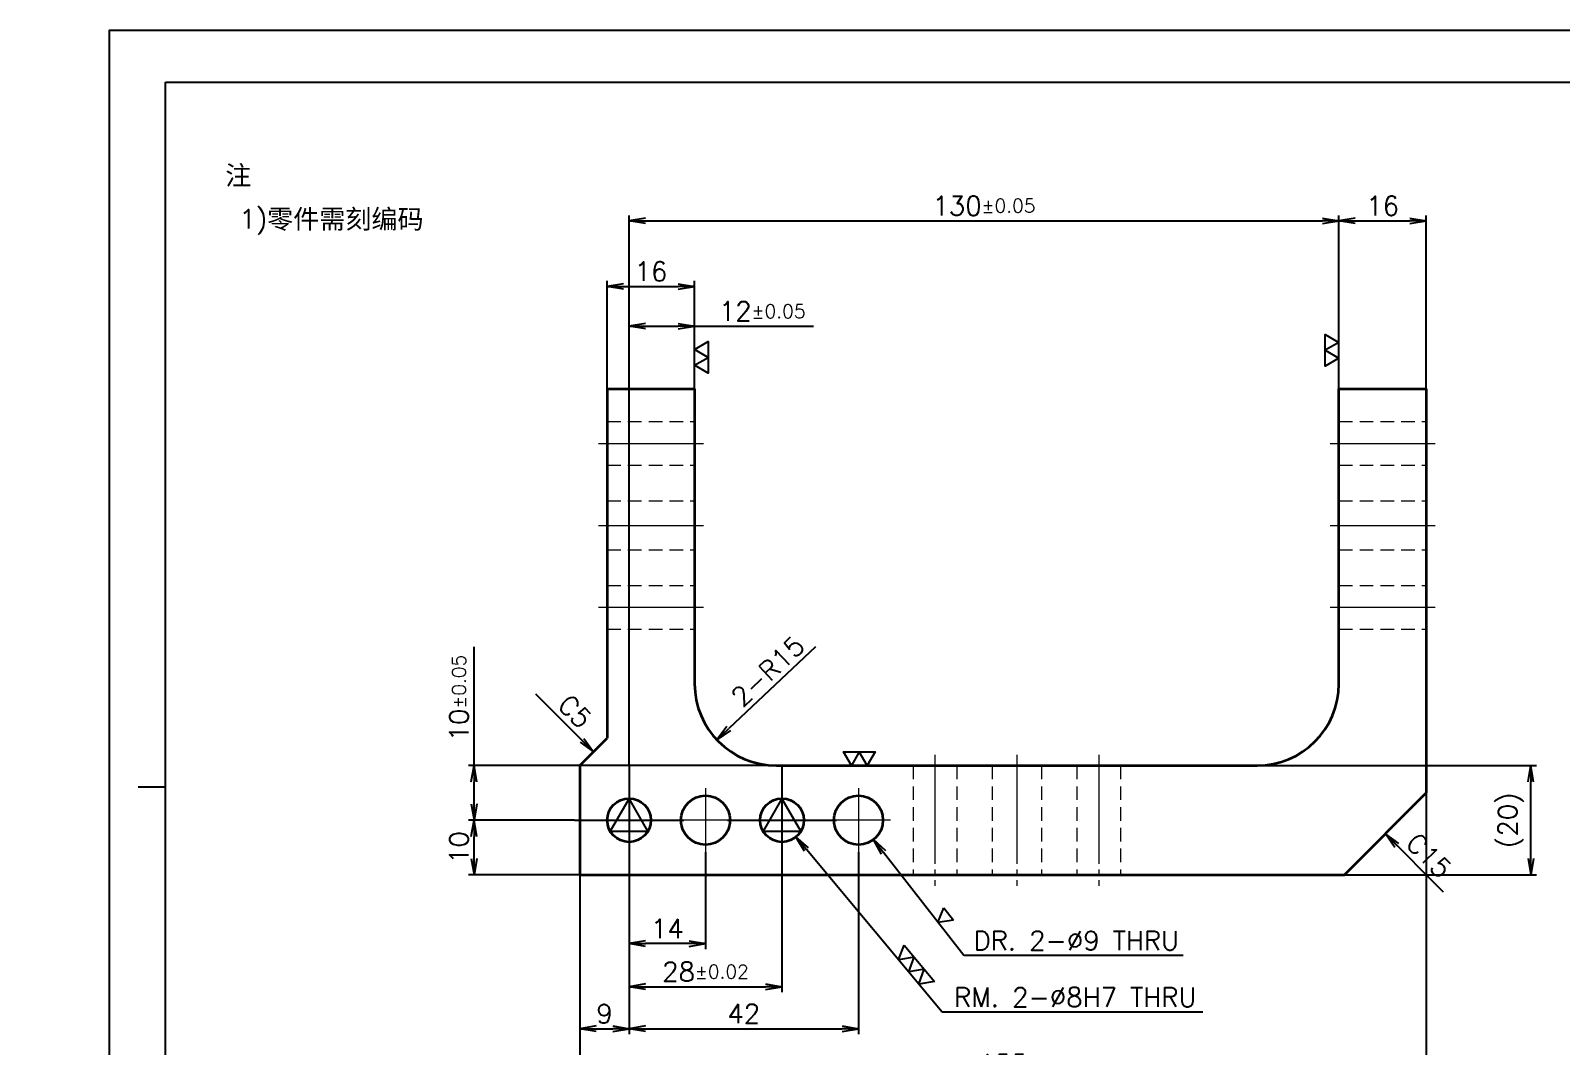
# Model space of a CAD drawing. Header units: millimetres. Extents: x 11035 to 42401, y -8968 to 2503.
# Drawn here: x 13298.6 to 13579, y 1426 to 1612.1 of the extents above; entities that cross this region are included whole.
import ezdxf

# ---------------------------------------------------------------- set-up
doc = ezdxf.new("R2010")
doc.units = ezdxf.units.MM
doc.linetypes.add('CENTER-HOKUTO', pattern=[23, 20, -1, 1, -1])
doc.linetypes.add('HIDDEN-HOKUTO', pattern=[3.8, 2.5, -1.3])
doc.layers.add('AM_7', color=2, linetype='CENTER-HOKUTO', lineweight=30)
doc.layers.add('AM_HID', color=1, linetype='HIDDEN-HOKUTO', lineweight=25)
doc.layers.add('title_frame', color=7, linetype='Continuous')
doc.layers.add('word_dim', color=253, linetype='Continuous')
doc.styles.get("Standard").update_dxf_attribs({"font": 'romans.shx', "bigfont": 'bigfont.shx'})
doc.dimstyles.new('RS1-1', dxfattribs={"dimtxt": 3.5, "dimasz": 3, "dimexe": 1, "dimexo": 0, "dimgap": 1, "dimtad": 3, "dimdsep": 46, "dimtxsty": 'Standard', "dimblk1": 'OPEN', "dimblk2": 'OPEN', "dimsah": 1, "dimcen": 0, "dimclrd": 256, "dimclre": 256, "dimclrt": 3, "dimazin": 2, "dimtfac": 1, "dimtmove": 0, "dimatfit": 3, "dimldrblk": 'OPEN', "dimfxl": 0, "dimtolj": 1, "dimtzin": 0, "dimarcsym": 0})

# ---------------------------------------------------------------- blocks, each defined once
blk = doc.blocks.new('_Open')
at = {"color": 0, "lineweight": -2}
for p, q in [((-1, 0.167), (0, 0)), ((-1, -0.167), (0, 0)), ((0, 0), (-1, 0))]:
    blk.add_line(p, q, dxfattribs=at)
blk = doc.blocks.new('*D34')
at = {"layer": 'DEFPOINTS', "color": 0, "linetype": 'Continuous', "ltscale": 2}
for p in [(13554.22, 1472.46), (13399.22, 1457.46), (13554.22, 1420.02)]:
    blk.add_point(p, dxfattribs=at)
at = {"layer": 'word_dim', "linetype": 'Continuous', "lineweight": -2, "ltscale": 2}
for p, q in [((13554.22, 1472.46), (13554.22, 1419.02)), ((13399.22, 1457.46), (13399.22, 1419.02)), ((13402.22, 1420.02), (13551.22, 1420.02))]:
    blk.add_line(p, q, dxfattribs=at)
at = {"layer": 'word_dim', "linetype": 'Continuous', "lineweight": -2, "ltscale": 2, "xscale": 3, "yscale": 3, "zscale": 3, "rotation": 180}
blk.add_blockref('_Open', (13399.22, 1420.02), dxfattribs=at)
at = {"layer": 'word_dim', "linetype": 'Continuous', "lineweight": -2, "ltscale": 2, "xscale": 3, "yscale": 3, "zscale": 3}
blk.add_blockref('_Open', (13554.22, 1420.02), dxfattribs=at)
at = {"layer": 'word_dim', "color": 3, "linetype": 'Continuous', "ltscale": 2, "insert": (13476.72, 1422.77), "char_height": 3.5, "attachment_point": 5}
blk.add_mtext('\\A1;155', dxfattribs=at)
blk = doc.blocks.new('*D35')
at = {"layer": 'DEFPOINTS', "color": 0, "linetype": 'Continuous', "ltscale": 2}
for p in [(13420.22, 1565.22), (13404.22, 1546.46), (13420.22, 1546.46)]:
    blk.add_point(p, dxfattribs=at)
at = {"layer": 'word_dim', "linetype": 'Continuous', "lineweight": -2, "ltscale": 2}
for p, q in [((13404.22, 1546.46), (13404.22, 1566.22)), ((13407.22, 1565.22), (13417.22, 1565.22)), ((13420.22, 1546.46), (13420.22, 1566.22))]:
    blk.add_line(p, q, dxfattribs=at)
at = {"layer": 'word_dim', "linetype": 'Continuous', "lineweight": -2, "ltscale": 2, "xscale": 3, "yscale": 3, "zscale": 3, "rotation": 180}
blk.add_blockref('_Open', (13404.22, 1565.22), dxfattribs=at)
at = {"layer": 'word_dim', "linetype": 'Continuous', "lineweight": -2, "ltscale": 2, "xscale": 3, "yscale": 3, "zscale": 3}
blk.add_blockref('_Open', (13420.22, 1565.22), dxfattribs=at)
at = {"layer": 'word_dim', "color": 3, "linetype": 'Continuous', "ltscale": 2, "insert": (13412.22, 1567.97), "char_height": 3.5, "attachment_point": 5}
blk.add_mtext('\\A1;16', dxfattribs=at)
blk = doc.blocks.new('*D36')
at = {"layer": 'DEFPOINTS', "color": 0, "linetype": 'Continuous', "ltscale": 2}
for p in [(13554.22, 1577.24), (13538.22, 1546.46), (13554.22, 1546.46)]:
    blk.add_point(p, dxfattribs=at)
at = {"layer": 'word_dim', "linetype": 'Continuous', "lineweight": -2, "ltscale": 2}
for p, q in [((13538.22, 1546.46), (13538.22, 1578.24)), ((13541.22, 1577.24), (13551.22, 1577.24)), ((13554.22, 1546.46), (13554.22, 1578.24))]:
    blk.add_line(p, q, dxfattribs=at)
at = {"layer": 'word_dim', "linetype": 'Continuous', "lineweight": -2, "ltscale": 2, "xscale": 3, "yscale": 3, "zscale": 3, "rotation": 180}
blk.add_blockref('_Open', (13538.22, 1577.24), dxfattribs=at)
at = {"layer": 'word_dim', "linetype": 'Continuous', "lineweight": -2, "ltscale": 2, "xscale": 3, "yscale": 3, "zscale": 3}
blk.add_blockref('_Open', (13554.22, 1577.24), dxfattribs=at)
at = {"layer": 'word_dim', "color": 3, "linetype": 'Continuous', "ltscale": 2, "insert": (13546.22, 1579.99), "char_height": 3.5, "attachment_point": 5}
blk.add_mtext('\\A1;16', dxfattribs=at)
blk = doc.blocks.new('*D37')
at = {"layer": 'DEFPOINTS', "color": 0, "linetype": 'Continuous', "ltscale": 2}
for p in [(13518.7, 1477.46), (13573.38, 1477.46), (13534.25, 1457.46)]:
    blk.add_point(p, dxfattribs=at)
at = {"layer": 'word_dim', "linetype": 'Continuous', "lineweight": -2, "ltscale": 2}
for p, q in [((13518.7, 1477.46), (13574.38, 1477.46)), ((13573.38, 1460.46), (13573.38, 1474.46)), ((13534.25, 1457.46), (13574.38, 1457.46))]:
    blk.add_line(p, q, dxfattribs=at)
at = {"layer": 'word_dim', "linetype": 'Continuous', "lineweight": -2, "ltscale": 2, "xscale": 3, "yscale": 3, "zscale": 3}
for p, rotation in [((13573.38, 1477.46), 90), ((13573.38, 1457.46), 270)]:
    blk.add_blockref('_Open', p, dxfattribs=dict(at, rotation=rotation))
at = {"layer": 'word_dim', "color": 3, "linetype": 'Continuous', "ltscale": 2, "insert": (13569.71, 1467.46), "char_height": 3.5, "attachment_point": 5, "rotation": 90}
blk.add_mtext('\\A1;(20)', dxfattribs=at)
blk = doc.blocks.new('*D38')
at = {"layer": 'DEFPOINTS', "color": 0, "linetype": 'Continuous', "ltscale": 2}
for p in [(13435.22, 1492.46), (13424.28, 1482.2)]:
    blk.add_point(p, dxfattribs=at)
at = {"layer": 'word_dim', "linetype": 'Continuous', "lineweight": -2, "ltscale": 2}
blk.add_line((13442.39, 1499.19), (13426.47, 1484.25), dxfattribs=at)
at = {"layer": 'word_dim', "linetype": 'Continuous', "lineweight": -2, "ltscale": 2, "xscale": 3, "yscale": 3, "zscale": 3, "rotation": 223.1726889284426}
blk.add_blockref('_Open', (13424.28, 1482.2), dxfattribs=at)
at = {"layer": 'word_dim', "color": 3, "linetype": 'Continuous', "ltscale": 2, "insert": (13433.64, 1494.75), "char_height": 3.5, "attachment_point": 5, "rotation": 43.1727}
blk.add_mtext('\\A1;2-R15', dxfattribs=at)
blk = doc.blocks.new('MARK_8PIN')
at = {"color": 3, "linetype": 'Continuous'}
blk.add_lwpolyline([(0, 4), (-3.46, -2), (3.46, -2)], close=True, dxfattribs=at)
blk.add_circle((0, 0), 4, dxfattribs=at)
blk = doc.blocks.new('MARK_CENTER')
at = {"color": 2, "linetype": 'CENTER-HOKUTO'}
for p, q in [((0, 10), (0, -10)), ((-10, 0), (10, 0))]:
    blk.add_line(p, q, dxfattribs=at)
blk = doc.blocks.new('*D41')
at = {"layer": 'DEFPOINTS', "color": 0, "linetype": 'Continuous', "ltscale": 2}
for p in [(13379.82, 1467.46), (13398.22, 1467.46), (13399.22, 1457.46)]:
    blk.add_point(p, dxfattribs=at)
at = {"layer": 'word_dim', "linetype": 'Continuous', "lineweight": -2, "ltscale": 2}
for p, q in [((13398.22, 1467.46), (13378.82, 1467.46)), ((13379.82, 1460.46), (13379.82, 1464.46)), ((13399.22, 1457.46), (13378.82, 1457.46))]:
    blk.add_line(p, q, dxfattribs=at)
at = {"layer": 'word_dim', "linetype": 'Continuous', "lineweight": -2, "ltscale": 2, "xscale": 3, "yscale": 3, "zscale": 3}
for p, rotation in [((13379.82, 1467.46), 90), ((13379.82, 1457.46), 270)]:
    blk.add_blockref('_Open', p, dxfattribs=dict(at, rotation=rotation))
at = {"layer": 'word_dim', "color": 3, "linetype": 'Continuous', "ltscale": 2, "insert": (13377.07, 1462.46), "char_height": 3.5, "attachment_point": 5, "rotation": 90}
blk.add_mtext('\\A1;10', dxfattribs=at)
blk = doc.blocks.new('*D42')
at = {"layer": 'DEFPOINTS', "color": 0, "linetype": 'Continuous', "ltscale": 2}
for p in [(13399.22, 1459.99), (13408.22, 1458.69), (13408.22, 1429.27)]:
    blk.add_point(p, dxfattribs=at)
at = {"layer": 'word_dim', "linetype": 'Continuous', "lineweight": -2, "ltscale": 2}
for p, q in [((13399.22, 1459.99), (13399.22, 1428.27)), ((13408.22, 1458.69), (13408.22, 1428.27)), ((13402.22, 1429.27), (13405.22, 1429.27))]:
    blk.add_line(p, q, dxfattribs=at)
at = {"layer": 'word_dim', "linetype": 'Continuous', "lineweight": -2, "ltscale": 2, "xscale": 3, "yscale": 3, "zscale": 3, "rotation": 180}
blk.add_blockref('_Open', (13399.22, 1429.27), dxfattribs=at)
at = {"layer": 'word_dim', "linetype": 'Continuous', "lineweight": -2, "ltscale": 2, "xscale": 3, "yscale": 3, "zscale": 3}
blk.add_blockref('_Open', (13408.22, 1429.27), dxfattribs=at)
at = {"layer": 'word_dim', "color": 3, "linetype": 'Continuous', "ltscale": 2, "insert": (13403.72, 1432.02), "char_height": 3.5, "attachment_point": 5}
blk.add_mtext('\\A1;9', dxfattribs=at)
blk = doc.blocks.new('*D43')
at = {"layer": 'DEFPOINTS', "color": 0, "linetype": 'Continuous', "ltscale": 2}
for p in [(13408.22, 1458.69), (13436.22, 1458.69), (13436.22, 1436.97)]:
    blk.add_point(p, dxfattribs=at)
at = {"layer": 'word_dim', "linetype": 'Continuous', "lineweight": -2, "ltscale": 2}
for p, q in [((13408.22, 1458.69), (13408.22, 1435.97)), ((13436.22, 1458.69), (13436.22, 1435.97)), ((13411.22, 1436.97), (13433.22, 1436.97))]:
    blk.add_line(p, q, dxfattribs=at)
at = {"layer": 'word_dim', "linetype": 'Continuous', "lineweight": -2, "ltscale": 2, "xscale": 3, "yscale": 3, "zscale": 3, "rotation": 180}
blk.add_blockref('_Open', (13408.22, 1436.97), dxfattribs=at)
at = {"layer": 'word_dim', "linetype": 'Continuous', "lineweight": -2, "ltscale": 2, "xscale": 3, "yscale": 3, "zscale": 3}
blk.add_blockref('_Open', (13436.22, 1436.97), dxfattribs=at)
at = {"layer": 'word_dim', "color": 3, "linetype": 'Continuous', "ltscale": 2, "insert": (13422.22, 1439.72), "char_height": 3.5, "attachment_point": 5}
blk.add_mtext('\\A1;28{\\H0.715x;%%p0.02}', dxfattribs=at)
blk = doc.blocks.new('*D44')
at = {"layer": 'DEFPOINTS', "color": 0, "linetype": 'Continuous', "ltscale": 2}
for p in [(13450.22, 1461.61), (13408.22, 1458.69), (13450.22, 1429.27)]:
    blk.add_point(p, dxfattribs=at)
at = {"layer": 'word_dim', "linetype": 'Continuous', "lineweight": -2, "ltscale": 2}
for p, q in [((13450.22, 1461.61), (13450.22, 1428.27)), ((13408.22, 1458.69), (13408.22, 1428.27)), ((13411.22, 1429.27), (13447.22, 1429.27))]:
    blk.add_line(p, q, dxfattribs=at)
at = {"layer": 'word_dim', "linetype": 'Continuous', "lineweight": -2, "ltscale": 2, "xscale": 3, "yscale": 3, "zscale": 3, "rotation": 180}
blk.add_blockref('_Open', (13408.22, 1429.27), dxfattribs=at)
at = {"layer": 'word_dim', "linetype": 'Continuous', "lineweight": -2, "ltscale": 2, "xscale": 3, "yscale": 3, "zscale": 3}
blk.add_blockref('_Open', (13450.22, 1429.27), dxfattribs=at)
at = {"layer": 'word_dim', "color": 3, "linetype": 'Continuous', "ltscale": 2, "insert": (13429.22, 1432.02), "char_height": 3.5, "attachment_point": 5}
blk.add_mtext('\\A1;42', dxfattribs=at)
blk = doc.blocks.new('*D45')
at = {"layer": 'DEFPOINTS', "color": 0, "linetype": 'Continuous', "ltscale": 2}
for p in [(13422.22, 1461.61), (13408.22, 1458.69), (13408.22, 1444.86)]:
    blk.add_point(p, dxfattribs=at)
at = {"layer": 'word_dim', "linetype": 'Continuous', "lineweight": -2, "ltscale": 2}
for p, q in [((13422.22, 1461.61), (13422.22, 1443.86)), ((13408.22, 1458.69), (13408.22, 1443.86)), ((13419.22, 1444.86), (13411.22, 1444.86))]:
    blk.add_line(p, q, dxfattribs=at)
at = {"layer": 'word_dim', "linetype": 'Continuous', "lineweight": -2, "ltscale": 2, "xscale": 3, "yscale": 3, "zscale": 3, "rotation": 180}
blk.add_blockref('_Open', (13408.22, 1444.86), dxfattribs=at)
at = {"layer": 'word_dim', "linetype": 'Continuous', "lineweight": -2, "ltscale": 2, "xscale": 3, "yscale": 3, "zscale": 3}
blk.add_blockref('_Open', (13422.22, 1444.86), dxfattribs=at)
at = {"layer": 'word_dim', "color": 3, "linetype": 'Continuous', "ltscale": 2, "insert": (13415.22, 1447.61), "char_height": 3.5, "attachment_point": 5}
blk.add_mtext('\\A1;14', dxfattribs=at)
blk = doc.blocks.new('*D46')
at = {"layer": 'DEFPOINTS', "color": 0, "linetype": 'Continuous', "ltscale": 2}
for p in [(13379.82, 1477.46), (13440.55, 1477.46), (13398.22, 1467.46)]:
    blk.add_point(p, dxfattribs=at)
at = {"layer": 'word_dim', "linetype": 'Continuous', "lineweight": -2, "ltscale": 2}
for p, q in [((13379.82, 1477.46), (13379.82, 1499.21)), ((13440.55, 1477.46), (13378.82, 1477.46)), ((13379.82, 1470.46), (13379.82, 1474.46)), ((13398.22, 1467.46), (13378.82, 1467.46))]:
    blk.add_line(p, q, dxfattribs=at)
at = {"layer": 'word_dim', "linetype": 'Continuous', "lineweight": -2, "ltscale": 2, "xscale": 3, "yscale": 3, "zscale": 3}
for p, rotation in [((13379.82, 1477.46), 90), ((13379.82, 1467.46), 270)]:
    blk.add_blockref('_Open', p, dxfattribs=dict(at, rotation=rotation))
at = {"layer": 'word_dim', "color": 3, "linetype": 'Continuous', "ltscale": 2, "insert": (13377.07, 1489.84), "char_height": 3.5, "attachment_point": 5, "rotation": 90}
blk.add_mtext('\\A1;10{\\H0.715x;%%p0.05}', dxfattribs=at)
blk = doc.blocks.new('*D47')
at = {"layer": 'DEFPOINTS', "color": 0, "linetype": 'Continuous', "ltscale": 2}
for p in [(13420.22, 1557.94), (13420.22, 1546.46), (13408.22, 1477.46)]:
    blk.add_point(p, dxfattribs=at)
at = {"layer": 'word_dim', "linetype": 'Continuous', "lineweight": -2, "ltscale": 2}
for p, q in [((13408.22, 1477.46), (13408.22, 1558.94)), ((13420.22, 1546.46), (13420.22, 1558.94)), ((13411.22, 1557.94), (13417.22, 1557.94)), ((13420.22, 1557.94), (13441.97, 1557.94))]:
    blk.add_line(p, q, dxfattribs=at)
at = {"layer": 'word_dim', "linetype": 'Continuous', "lineweight": -2, "ltscale": 2, "xscale": 3, "yscale": 3, "zscale": 3, "rotation": 180}
blk.add_blockref('_Open', (13408.22, 1557.94), dxfattribs=at)
at = {"layer": 'word_dim', "linetype": 'Continuous', "lineweight": -2, "ltscale": 2, "xscale": 3, "yscale": 3, "zscale": 3}
blk.add_blockref('_Open', (13420.22, 1557.94), dxfattribs=at)
at = {"layer": 'word_dim', "color": 3, "linetype": 'Continuous', "ltscale": 2, "insert": (13432.6, 1560.69), "char_height": 3.5, "attachment_point": 5}
blk.add_mtext('\\A1;12{\\H0.715x;%%p0.05}', dxfattribs=at)
blk = doc.blocks.new('*D48')
at = {"layer": 'DEFPOINTS', "color": 0, "linetype": 'Continuous', "ltscale": 2}
for p in [(13538.22, 1577.24), (13538.22, 1546.46), (13408.22, 1477.46)]:
    blk.add_point(p, dxfattribs=at)
at = {"layer": 'word_dim', "linetype": 'Continuous', "lineweight": -2, "ltscale": 2}
for p, q in [((13408.22, 1477.46), (13408.22, 1578.24)), ((13411.22, 1577.24), (13535.22, 1577.24)), ((13538.22, 1546.46), (13538.22, 1578.24))]:
    blk.add_line(p, q, dxfattribs=at)
at = {"layer": 'word_dim', "linetype": 'Continuous', "lineweight": -2, "ltscale": 2, "xscale": 3, "yscale": 3, "zscale": 3, "rotation": 180}
blk.add_blockref('_Open', (13408.22, 1577.24), dxfattribs=at)
at = {"layer": 'word_dim', "linetype": 'Continuous', "lineweight": -2, "ltscale": 2, "xscale": 3, "yscale": 3, "zscale": 3}
blk.add_blockref('_Open', (13538.22, 1577.24), dxfattribs=at)
at = {"layer": 'word_dim', "color": 3, "linetype": 'Continuous', "ltscale": 2, "insert": (13473.22, 1579.99), "char_height": 3.5, "attachment_point": 5}
blk.add_mtext('\\A1;130{\\H0.715x;%%p0.05}', dxfattribs=at)
blk = doc.blocks.new('*D61')
at = {"layer": 'DEFPOINTS', "color": 0, "linetype": 'Continuous', "ltscale": 2}
for p in [(13433.66, 1470.53), (13438.78, 1464.39)]:
    blk.add_point(p, dxfattribs=at)
at = {"layer": 'word_dim', "linetype": 'Continuous', "lineweight": -2, "ltscale": 2}
for p, q in [((13465.58, 1432.3), (13440.71, 1462.09)), ((13513.28, 1432.3), (13465.58, 1432.3))]:
    blk.add_line(p, q, dxfattribs=at)
at = {"layer": 'word_dim', "linetype": 'Continuous', "lineweight": -2, "ltscale": 2, "xscale": 3, "yscale": 3, "zscale": 3, "rotation": 129.8626627194308}
blk.add_blockref('_Open', (13438.78, 1464.39), dxfattribs=at)
at = {"layer": 'word_dim', "color": 3, "linetype": 'Continuous', "ltscale": 2, "insert": (13489.93, 1435.05), "char_height": 3.5, "attachment_point": 5}
blk.add_mtext('\\A1;RM. 2-∅8H7 THRU', dxfattribs=at)
blk = doc.blocks.new('shiage3')
at = {"layer": 'word_dim', "color": 3, "linetype": 'Continuous'}
for p, q in [((-1.44, 2.5), (7.22, 2.5)), ((0, 0), (-1.44, 2.5)), ((1.44, 2.5), (0, 0)), ((2.89, 0), (1.44, 2.5)), ((4.33, 2.5), (2.89, 0)), ((5.77, 0), (4.33, 2.5)), ((7.22, 2.5), (5.77, 0))]:
    blk.add_line(p, q, dxfattribs=at)
blk = doc.blocks.new('*D62')
at = {"layer": 'DEFPOINTS', "color": 0, "linetype": 'Continuous', "ltscale": 2}
for p in [(13447.46, 1471.01), (13452.98, 1463.91)]:
    blk.add_point(p, dxfattribs=at)
at = {"layer": 'word_dim', "linetype": 'Continuous', "lineweight": -2, "ltscale": 2}
for p, q in [((13469.52, 1442.66), (13454.83, 1461.54)), ((13509.72, 1442.66), (13469.52, 1442.66))]:
    blk.add_line(p, q, dxfattribs=at)
at = {"layer": 'word_dim', "linetype": 'Continuous', "lineweight": -2, "ltscale": 2, "xscale": 3, "yscale": 3, "zscale": 3, "rotation": 127.88110977185}
blk.add_blockref('_Open', (13452.98, 1463.91), dxfattribs=at)
at = {"layer": 'word_dim', "color": 3, "linetype": 'Continuous', "ltscale": 2, "insert": (13490.12, 1445.41), "char_height": 3.5, "attachment_point": 5}
blk.add_mtext('\\A1;DR. 2-∅9 THRU', dxfattribs=at)
blk = doc.blocks.new('shiage1')
at = {"layer": 'word_dim', "color": 3, "linetype": 'Continuous'}
for p, q in [((0, 0), (-1.44, 2.5)), ((-1.44, 2.5), (1.44, 2.5)), ((1.44, 2.5), (0, 0))]:
    blk.add_line(p, q, dxfattribs=at)
blk = doc.blocks.new('*D174')
at = {"layer": 'DEFPOINTS', "color": 0, "linetype": 'Continuous', "ltscale": 2}
for p in [(12963.48, 1497.4), (12979.48, 1497.4), (12979.48, 1483.71), (15859.98, 1372.29), (15847.48, 1361.98)]:
    blk.add_point(p, dxfattribs=at)
at = {"layer": 'word_dim', "linetype": 'Continuous', "lineweight": -2, "ltscale": 2}
for p, q in [((12963.48, 1497.4), (12963.48, 1482.71)), ((12979.48, 1497.4), (12979.48, 1482.71)), ((12966.48, 1483.71), (12976.48, 1483.71)), ((12979.48, 1483.71), (13007.42, 1483.71)), ((15819.06, 1338.55), (15845.16, 1360.07)), ((15774.52, 1338.55), (15819.06, 1338.55))]:
    blk.add_line(p, q, dxfattribs=at)
at = {"layer": 'word_dim', "linetype": 'Continuous', "lineweight": -2, "ltscale": 2, "xscale": 3, "yscale": 3, "zscale": 3}
for p, rotation in [((12963.48, 1483.71), 180), ((15847.48, 1361.98), 39.50519903359829)]:
    blk.add_blockref('_Open', p, dxfattribs=dict(at, rotation=rotation))
blk.add_blockref('_Open', (12979.48, 1483.71), dxfattribs=at)
at = {"layer": 'word_dim', "color": 3, "linetype": 'Continuous', "ltscale": 2, "char_height": 3.5, "attachment_point": 5}
for s, insert in [('\\A1;%%C16 g6', (12997.7, 1487.04)), ('\\A1;DR. ∅16.2 THRU', (15794.46, 1341.3))]:
    blk.add_mtext(s, dxfattribs=dict(at, insert=insert))
blk = doc.blocks.new('*D176')
at = {"layer": 'DEFPOINTS', "color": 0, "linetype": 'Continuous', "ltscale": 2}
for p in [(12963.73, 1548.82), (12963.73, 1529.4), (12979.23, 1529.4)]:
    blk.add_point(p, dxfattribs=at)
at = {"layer": 'DEFPOINTS', "color": 0, "ltscale": 2}
for p in [(42286.85, -8849.77), (42263.85, -8854.69), (42286.85, -8857.69)]:
    blk.add_point(p, dxfattribs=at)
at = {"layer": 'word_dim', "linetype": 'Continuous', "lineweight": -2, "ltscale": 2}
for p, q in [((12963.73, 1548.82), (12934.02, 1548.82)), ((12963.73, 1529.4), (12963.73, 1549.82)), ((12976.23, 1548.82), (12966.73, 1548.82)), ((12979.23, 1529.4), (12979.23, 1549.82))]:
    blk.add_line(p, q, dxfattribs=at)
at = {"layer": 'word_dim', "lineweight": 25, "ltscale": 2}
for p, q in [((42263.85, -8854.69), (42263.85, -8848.77)), ((42266.85, -8849.77), (42283.85, -8849.77)), ((42286.85, -8857.69), (42286.85, -8848.77))]:
    blk.add_line(p, q, dxfattribs=at)
at = {"layer": 'word_dim', "linetype": 'Continuous', "lineweight": -2, "ltscale": 2, "xscale": 3, "yscale": 3, "zscale": 3, "rotation": 180}
blk.add_blockref('_Open', (12963.73, 1548.82), dxfattribs=at)
at = {"layer": 'word_dim', "linetype": 'Continuous', "lineweight": -2, "ltscale": 2, "xscale": 3, "yscale": 3, "zscale": 3}
blk.add_blockref('_Open', (12979.23, 1548.82), dxfattribs=at)
at = {"layer": 'word_dim', "lineweight": 25, "ltscale": 2, "xscale": 3, "yscale": 3, "zscale": 3, "rotation": 180}
blk.add_blockref('_Open', (42263.85, -8849.77), dxfattribs=at)
at = {"layer": 'word_dim', "lineweight": 25, "ltscale": 2, "xscale": 3, "yscale": 3, "zscale": 3}
blk.add_blockref('_Open', (42286.85, -8849.77), dxfattribs=at)
at = {"layer": 'word_dim', "color": 3, "linetype": 'Continuous', "ltscale": 2, "insert": (12947.37, 1552.67), "char_height": 3.5, "attachment_point": 5}
blk.add_mtext('\\A1;%%C15.5{\\H0.7x;\\S+0^ -0.05;}', dxfattribs=at)
at = {"layer": 'word_dim', "color": 3, "ltscale": 2, "insert": (42275.35, -8847.02), "char_height": 3.5, "attachment_point": 5}
blk.add_mtext('\\A1;23', dxfattribs=at)
blk = doc.blocks.new('*D177')
at = {"layer": 'DEFPOINTS', "color": 0, "linetype": 'Continuous', "ltscale": 2}
for p in [(12963.73, 1529.4), (12979.23, 1521.4), (13006.99, 1521.4)]:
    blk.add_point(p, dxfattribs=at)
at = {"layer": 'DEFPOINTS', "color": 0, "ltscale": 2}
for p in [(42316.85, -8864.8), (42321.85, -8874.69), (42316.85, -8883.05)]:
    blk.add_point(p, dxfattribs=at)
at = {"layer": 'word_dim', "linetype": 'Continuous', "lineweight": -2, "ltscale": 2}
for p, q in [((13006.99, 1532.4), (13006.99, 1535.4)), ((12963.73, 1529.4), (13007.99, 1529.4)), ((13006.99, 1529.4), (13006.99, 1521.4)), ((12979.23, 1521.4), (13007.99, 1521.4)), ((13006.99, 1518.4), (13006.99, 1515.4))]:
    blk.add_line(p, q, dxfattribs=at)
at = {"layer": 'word_dim', "lineweight": 25, "ltscale": 2}
for p, q in [((42316.85, -8864.8), (42316.85, -8884.05)), ((42321.85, -8874.69), (42321.85, -8884.05)), ((42313.85, -8883.05), (42310.85, -8883.05)), ((42321.85, -8883.05), (42316.85, -8883.05)), ((42324.85, -8883.05), (42327.85, -8883.05))]:
    blk.add_line(p, q, dxfattribs=at)
at = {"layer": 'word_dim', "linetype": 'Continuous', "lineweight": -2, "ltscale": 2, "xscale": 3, "yscale": 3, "zscale": 3}
for p, rotation in [((13006.99, 1529.4), 270), ((13006.99, 1521.4), 90)]:
    blk.add_blockref('_Open', p, dxfattribs=dict(at, rotation=rotation))
at = {"layer": 'word_dim', "lineweight": 25, "ltscale": 2, "xscale": 3, "yscale": 3, "zscale": 3}
blk.add_blockref('_Open', (42316.85, -8883.05), dxfattribs=at)
at = {"layer": 'word_dim', "lineweight": 25, "ltscale": 2, "xscale": 3, "yscale": 3, "zscale": 3, "rotation": 180}
blk.add_blockref('_Open', (42321.85, -8883.05), dxfattribs=at)
at = {"layer": 'word_dim', "color": 3, "linetype": 'Continuous', "ltscale": 2, "insert": (13004.24, 1525.4), "char_height": 3.5, "attachment_point": 5, "rotation": 90}
blk.add_mtext('\\A1;8', dxfattribs=at)
at = {"layer": 'word_dim', "color": 3, "ltscale": 2, "insert": (42319.35, -8880.3), "char_height": 3.5, "attachment_point": 5}
blk.add_mtext('\\A1;5', dxfattribs=at)
blk = doc.blocks.new('*D178')
at = {"layer": 'DEFPOINTS', "color": 0, "linetype": 'Continuous', "ltscale": 2}
for p in [(12976.24, 1569.81), (12969.75, 1539.82), (12973.21, 1539.82), (12963.73, 1529.4), (12979.23, 1529.4)]:
    blk.add_point(p, dxfattribs=at)
at = {"layer": 'DEFPOINTS', "color": 0, "ltscale": 2}
for p in [(42317.89, -8861.45), (42315.82, -8863.94)]:
    blk.add_point(p, dxfattribs=at)
at = {"layer": 'word_dim', "linetype": 'Continuous', "lineweight": -2, "ltscale": 2}
for q in [(12957.28, 1567.42), (12985.68, 1567.42)]:
    blk.add_line((12971.48, 1542.82), q, dxfattribs=at)
at = {"layer": 'word_dim', "lineweight": 25, "ltscale": 2}
for p, q in [((42335.5, -8840.23), (42319.81, -8859.14)), ((42377.1, -8840.23), (42335.5, -8840.23)), ((42315.82, -8863.94), (42317.89, -8861.45)), ((42313.9, -8866.25), (42311.99, -8868.56))]:
    blk.add_line(p, q, dxfattribs=at)
at = {"layer": 'word_dim', "linetype": 'Continuous', "lineweight": -2, "ltscale": 2}
blk.add_arc((12971.48, 1542.82), 27.4, 66.276, 113.724, dxfattribs=at)
at = {"layer": 'word_dim', "linetype": 'Continuous', "lineweight": -2, "ltscale": 2, "xscale": 3, "yscale": 3, "zscale": 3}
for p, rotation in [((12957.78, 1566.56), 206.8619962460085), ((12985.18, 1566.56), 333.1380037539915)]:
    blk.add_blockref('_Open', p, dxfattribs=dict(at, rotation=rotation))
at = {"layer": 'word_dim', "lineweight": 25, "ltscale": 2, "xscale": 3, "yscale": 3, "zscale": 3}
for p, rotation in [((42317.89, -8861.45), 230.3130372418511), ((42315.82, -8863.94), 50.31303724185107)]:
    blk.add_blockref('_Open', p, dxfattribs=dict(at, rotation=rotation))
at = {"layer": 'word_dim', "color": 3, "linetype": 'Continuous', "ltscale": 2, "insert": (12971.48, 1572.98), "char_height": 3.5, "attachment_point": 5}
blk.add_mtext('\\A1;60°', dxfattribs=at)
at = {"layer": 'word_dim', "color": 3, "ltscale": 2, "insert": (42356.8, -8837.48), "char_height": 3.5, "attachment_point": 5}
blk.add_mtext('\\A1;TAP{\\Fromans,bigfont|c134;.2-}M{\\Fromans,bigfont|c134;4} THRU', dxfattribs=at)
blk = doc.blocks.new('*D179')
at = {"layer": 'DEFPOINTS', "color": 0, "linetype": 'Continuous', "ltscale": 2}
for p in [(12934.84, 1435.16), (12952.61, 1435.16), (12971.48, 1415.16)]:
    blk.add_point(p, dxfattribs=at)
at = {"layer": 'DEFPOINTS', "color": 0, "ltscale": 2}
for p in [(42376.95, -8851.87), (42396.44, -8853.32), (42373.42, -8857.98), (42355.09, -8862.69), (42386.29, -8862.69)]:
    blk.add_point(p, dxfattribs=at)
at = {"layer": 'word_dim', "linetype": 'Continuous', "lineweight": -2, "ltscale": 2}
for p, q in [((12952.61, 1435.16), (12933.84, 1435.16)), ((12934.84, 1418.16), (12934.84, 1432.16)), ((12971.48, 1415.16), (12933.84, 1415.16))]:
    blk.add_line(p, q, dxfattribs=at)
at = {"layer": 'word_dim', "lineweight": 25, "ltscale": 2}
for p, q in [((42376.95, -8851.87), (42384.9, -8838.1)), ((42386.29, -8862.69), (42399.1, -8862.69))]:
    blk.add_line(p, q, dxfattribs=at)
blk.add_arc((42370.69, -8862.69), 27.4, 6.2758, 53.7242, dxfattribs=at)
at = {"layer": 'word_dim', "linetype": 'Continuous', "lineweight": -2, "ltscale": 2, "xscale": 3, "yscale": 3, "zscale": 3}
for p, rotation in [((12934.84, 1435.16), 90), ((12934.84, 1415.16), 270)]:
    blk.add_blockref('_Open', p, dxfattribs=dict(at, rotation=rotation))
at = {"layer": 'word_dim', "lineweight": 25, "ltscale": 2, "xscale": 3, "yscale": 3, "zscale": 3}
for p, rotation in [((42384.4, -8838.96), 146.8621121451579), ((42398.1, -8862.69), 273.1378913697387)]:
    blk.add_blockref('_Open', p, dxfattribs=dict(at, rotation=rotation))
at = {"layer": 'word_dim', "color": 3, "linetype": 'Continuous', "ltscale": 2, "insert": (12932.09, 1425.16), "char_height": 3.5, "attachment_point": 5, "rotation": 90}
blk.add_mtext('\\A1;20', dxfattribs=at)
at = {"layer": 'word_dim', "color": 3, "ltscale": 2, "insert": (42396.81, -8847.62), "char_height": 3.5, "attachment_point": 5, "rotation": 300}
blk.add_mtext('\\A1;60°', dxfattribs=at)
blk = doc.blocks.new('*D180')
at = {"layer": 'DEFPOINTS', "color": 0, "linetype": 'Continuous', "ltscale": 2}
for p in [(12952.61, 1435.16), (12926.23, 1395.16), (12952.61, 1395.16)]:
    blk.add_point(p, dxfattribs=at)
at = {"layer": 'DEFPOINTS', "color": 0, "ltscale": 2}
for p in [(42321.85, -8911.53), (42321.85, -8935.53), (42358.21, -8935.53)]:
    blk.add_point(p, dxfattribs=at)
at = {"layer": 'word_dim', "linetype": 'Continuous', "lineweight": -2, "ltscale": 2}
for p, q in [((12952.61, 1435.16), (12925.23, 1435.16)), ((12926.23, 1432.16), (12926.23, 1398.16)), ((12952.61, 1395.16), (12925.23, 1395.16))]:
    blk.add_line(p, q, dxfattribs=at)
at = {"layer": 'word_dim', "lineweight": 25, "ltscale": 2}
for p, q in [((42321.85, -8911.53), (42358.91, -8911.53)), ((42358.21, -8914.33), (42358.21, -8932.73)), ((42321.85, -8935.53), (42358.91, -8935.53))]:
    blk.add_line(p, q, dxfattribs=at)
at = {"layer": 'word_dim', "linetype": 'Continuous', "lineweight": -2, "ltscale": 2, "xscale": 3, "yscale": 3, "zscale": 3}
for p, rotation in [((12926.23, 1435.16), 90), ((12926.23, 1395.16), 270)]:
    blk.add_blockref('_Open', p, dxfattribs=dict(at, rotation=rotation))
at = {"layer": 'word_dim', "lineweight": 25, "ltscale": 2, "xscale": 2.8, "yscale": 2.8, "zscale": 2.8}
for p, rotation in [((42358.21, -8911.53), 90), ((42358.21, -8935.53), 270)]:
    blk.add_blockref('_Open', p, dxfattribs=dict(at, rotation=rotation))
at = {"layer": 'word_dim', "color": 3, "linetype": 'Continuous', "ltscale": 2, "insert": (12923.48, 1415.16), "char_height": 3.5, "attachment_point": 5, "rotation": 90}
blk.add_mtext('\\A1;40', dxfattribs=at)
at = {"layer": 'word_dim', "color": 3, "ltscale": 2, "insert": (42355.76, -8923.53), "char_height": 3.5, "attachment_point": 5, "rotation": 90}
blk.add_mtext('\\A1;%%c24', dxfattribs=at)
blk = doc.blocks.new('*D181')
at = {"layer": 'DEFPOINTS', "color": 0, "linetype": 'Continuous', "ltscale": 2}
for p in [(12943.98, 1506.4), (12998.98, 1506.4), (12943.98, 1471.43)]:
    blk.add_point(p, dxfattribs=at)
at = {"layer": 'DEFPOINTS', "color": 0, "ltscale": 2}
for p in [(42321.85, -8918.03), (42321.85, -8929.03), (42338, -8929.03)]:
    blk.add_point(p, dxfattribs=at)
at = {"layer": 'word_dim', "linetype": 'Continuous', "lineweight": -2, "ltscale": 2}
for p, q in [((12943.98, 1506.4), (12943.98, 1470.43)), ((12998.98, 1506.4), (12998.98, 1470.43)), ((12995.98, 1471.43), (12946.98, 1471.43))]:
    blk.add_line(p, q, dxfattribs=at)
at = {"layer": 'word_dim', "lineweight": 25, "ltscale": 2}
for p, q in [((42321.85, -8918.03), (42338.69, -8918.03)), ((42338, -8920.83), (42338, -8926.23)), ((42321.85, -8929.03), (42338.69, -8929.03))]:
    blk.add_line(p, q, dxfattribs=at)
at = {"layer": 'word_dim', "linetype": 'Continuous', "lineweight": -2, "ltscale": 2, "xscale": 3, "yscale": 3, "zscale": 3, "rotation": 180}
blk.add_blockref('_Open', (12943.98, 1471.43), dxfattribs=at)
at = {"layer": 'word_dim', "linetype": 'Continuous', "lineweight": -2, "ltscale": 2, "xscale": 3, "yscale": 3, "zscale": 3}
blk.add_blockref('_Open', (12998.98, 1471.43), dxfattribs=at)
at = {"layer": 'word_dim', "lineweight": 25, "ltscale": 2, "xscale": 2.8, "yscale": 2.8, "zscale": 2.8}
for p, rotation in [((42338, -8918.03), 90), ((42338, -8929.03), 270)]:
    blk.add_blockref('_Open', p, dxfattribs=dict(at, rotation=rotation))
at = {"layer": 'word_dim', "color": 3, "linetype": 'Continuous', "ltscale": 2, "insert": (12971.48, 1474.18), "char_height": 3.5, "attachment_point": 5}
blk.add_mtext('\\A1;%%c55', dxfattribs=at)
at = {"layer": 'word_dim', "color": 3, "ltscale": 2, "insert": (42335.55, -8923.53), "char_height": 3.5, "attachment_point": 5, "rotation": 90}
blk.add_mtext('\\A1;%%c11', dxfattribs=at)
blk = doc.blocks.new('*D186')
at = {"layer": 'DEFPOINTS', "color": 0, "linetype": 'Continuous', "ltscale": 2}
for p in [(12952.09, 1428.11), (12955.87, 1422.22)]:
    blk.add_point(p, dxfattribs=at)
at = {"layer": 'DEFPOINTS', "color": 0, "ltscale": 2}
for p in [(42286.85, -8931.53), (42311.85, -8935.53), (42311.85, -8957.81)]:
    blk.add_point(p, dxfattribs=at)
at = {"layer": 'word_dim', "linetype": 'Continuous', "lineweight": -2, "ltscale": 2}
for p, q in [((12901.13, 1448.14), (12939.23, 1448.14)), ((12939.23, 1448.14), (12950.47, 1430.63))]:
    blk.add_line(p, q, dxfattribs=at)
at = {"layer": 'word_dim', "lineweight": 25, "ltscale": 2}
for p, q in [((42286.85, -8931.53), (42286.85, -8958.81)), ((42311.85, -8935.53), (42311.85, -8958.81)), ((42289.85, -8957.81), (42308.85, -8957.81))]:
    blk.add_line(p, q, dxfattribs=at)
at = {"layer": 'word_dim', "linetype": 'Continuous', "lineweight": -2, "ltscale": 2, "xscale": 3, "yscale": 3, "zscale": 3, "rotation": 302.7024451392481}
blk.add_blockref('_Open', (12952.09, 1428.11), dxfattribs=at)
at = {"layer": 'word_dim', "lineweight": 25, "ltscale": 2, "xscale": 3, "yscale": 3, "zscale": 3, "rotation": 180}
blk.add_blockref('_Open', (42286.85, -8957.81), dxfattribs=at)
at = {"layer": 'word_dim', "lineweight": 25, "ltscale": 2, "xscale": 3, "yscale": 3, "zscale": 3}
blk.add_blockref('_Open', (42311.85, -8957.81), dxfattribs=at)
at = {"layer": 'word_dim', "color": 3, "linetype": 'Continuous', "ltscale": 2, "insert": (12919.68, 1450.89), "char_height": 3.5, "attachment_point": 5}
blk.add_mtext('\\A1;DR.4-∅7 THRU', dxfattribs=at)
at = {"layer": 'word_dim', "color": 3, "ltscale": 2, "insert": (42299.35, -8955.06), "char_height": 3.5, "attachment_point": 5}
blk.add_mtext('\\A1;25', dxfattribs=at)
blk = doc.blocks.new('*D187')
at = {"layer": 'DEFPOINTS', "color": 0, "linetype": 'Continuous', "ltscale": 2}
for p in [(12993.55, 1428.66), (12984.42, 1421.67)]:
    blk.add_point(p, dxfattribs=at)
at = {"layer": 'DEFPOINTS', "color": 0, "ltscale": 2}
for p in [(42263.85, -8929.78), (42321.85, -8935.53), (42321.85, -8967.22)]:
    blk.add_point(p, dxfattribs=at)
at = {"layer": 'word_dim', "linetype": 'Continuous', "lineweight": -2, "ltscale": 2}
for p, q in [((13010.45, 1441.61), (12995.93, 1430.48)), ((13054.32, 1441.61), (13010.45, 1441.61))]:
    blk.add_line(p, q, dxfattribs=at)
at = {"layer": 'word_dim', "lineweight": 25, "ltscale": 2}
for p, q in [((42263.85, -8929.78), (42263.85, -8968.22)), ((42321.85, -8935.53), (42321.85, -8968.22)), ((42266.85, -8967.22), (42318.85, -8967.22))]:
    blk.add_line(p, q, dxfattribs=at)
at = {"layer": 'word_dim', "linetype": 'Continuous', "lineweight": -2, "ltscale": 2, "xscale": 3, "yscale": 3, "zscale": 3, "rotation": 217.4505333266738}
blk.add_blockref('_Open', (12993.55, 1428.66), dxfattribs=at)
at = {"layer": 'word_dim', "lineweight": 25, "ltscale": 2, "xscale": 3, "yscale": 3, "zscale": 3, "rotation": 180}
blk.add_blockref('_Open', (42263.85, -8967.22), dxfattribs=at)
at = {"layer": 'word_dim', "lineweight": 25, "ltscale": 2, "xscale": 3, "yscale": 3, "zscale": 3}
blk.add_blockref('_Open', (42321.85, -8967.22), dxfattribs=at)
at = {"layer": 'word_dim', "color": 3, "linetype": 'Continuous', "ltscale": 2, "insert": (13032.88, 1444.36), "char_height": 3.5, "attachment_point": 5}
blk.add_mtext('\\A1;DR 4-∅11.5 DP8', dxfattribs=at)
at = {"layer": 'word_dim', "color": 3, "ltscale": 2, "insert": (42292.85, -8964.47), "char_height": 3.5, "attachment_point": 5}
blk.add_mtext('\\A1;58', dxfattribs=at)

msp = doc.modelspace()

# ---------------------------------------------------------------- linework, layer by layer
at = {"color": 7, "lineweight": 35, "ltscale": 0.4}
for p, q in [((13404.221, 1546.463), (13420.221, 1546.463)), ((13538.221, 1546.463), (13554.221, 1546.463))]:
    msp.add_line(p, q, dxfattribs=at)
at = {"color": 7, "lineweight": 35}
for p, q in [((13404.221, 1546.463), (13404.221, 1482.463)), ((13420.221, 1546.463), (13420.221, 1492.463)), ((13538.221, 1492.463), (13538.221, 1546.463)), ((13554.221, 1546.463), (13554.221, 1472.463)), ((13399.221, 1477.463), (13399.221, 1457.463)), ((13435.221, 1477.463), (13523.221, 1477.463)), ((13554.221, 1472.463), (13539.221, 1457.463)), ((13399.221, 1457.463), (13539.221, 1457.463))]:
    msp.add_line(p, q, dxfattribs=at)
at = {"color": 7, "lineweight": 35, "ltscale": 0.176777}
msp.add_line((13399.221, 1477.463), (13404.221, 1482.463), dxfattribs=at)
at = {"color": 7, "lineweight": 35}
for centre, radius in [((13422.221, 1467.463), 4.5), ((13450.221, 1467.463), 4.5), ((13408.221, 1467.463), 4), ((13436.221, 1467.463), 4)]:
    msp.add_circle(centre, radius, dxfattribs=at)
for centre, start, end in [((13435.221, 1492.463), 180.00001, 270), ((13523.221, 1492.463), 270, 0)]:
    msp.add_arc(centre, 15, start, end, dxfattribs=at)
at = {"layer": 'AM_7', "color": 2, "lineweight": 13}
for p, q in [((13402.621, 1536.463), (13421.821, 1536.463)), ((13536.621, 1536.463), (13555.821, 1536.463)), ((13402.621, 1521.463), (13421.821, 1521.463)), ((13536.621, 1521.463), (13555.821, 1521.463)), ((13402.621, 1506.463), (13421.821, 1506.463)), ((13536.621, 1506.463), (13555.821, 1506.463)), ((13464.221, 1479.463), (13464.221, 1455.462)), ((13479.221, 1479.463), (13479.221, 1455.462)), ((13494.221, 1479.463), (13494.221, 1455.462)), ((13408.221, 1472.663), (13408.221, 1462.263)), ((13422.221, 1473.313), (13422.221, 1461.613)), ((13436.221, 1472.663), (13436.221, 1462.263)), ((13450.221, 1473.313), (13450.221, 1461.613)), ((13413.421, 1467.463), (13403.021, 1467.463)), ((13428.071, 1467.463), (13416.371, 1467.463)), ((13441.421, 1467.463), (13431.021, 1467.463)), ((13456.071, 1467.463), (13444.371, 1467.463))]:
    msp.add_line(p, q, dxfattribs=at)
at = {"layer": 'AM_HID', "color": 1, "lineweight": 13}
for p, q in [((13404.221, 1540.463), (13420.221, 1540.463)), ((13538.221, 1540.463), (13554.221, 1540.463)), ((13404.221, 1532.463), (13420.221, 1532.463)), ((13538.221, 1532.463), (13554.221, 1532.463)), ((13404.221, 1525.963), (13420.221, 1525.963)), ((13538.221, 1525.963), (13554.221, 1525.963)), ((13404.221, 1516.963), (13420.221, 1516.963)), ((13538.221, 1516.963), (13554.221, 1516.963)), ((13404.221, 1510.463), (13420.221, 1510.463)), ((13538.221, 1510.463), (13554.221, 1510.463)), ((13404.221, 1502.463), (13420.221, 1502.463)), ((13538.221, 1502.463), (13554.221, 1502.463)), ((13460.221, 1477.463), (13460.221, 1457.463)), ((13468.221, 1477.463), (13468.221, 1457.463)), ((13474.721, 1477.463), (13474.721, 1457.463)), ((13483.721, 1477.463), (13483.721, 1457.463)), ((13490.221, 1477.463), (13490.221, 1457.463)), ((13498.221, 1477.463), (13498.221, 1457.463))]:
    msp.add_line(p, q, dxfattribs=at)
at = {"layer": 'title_frame'}
msp.add_line((13318.31, 1473.578), (13323.31, 1473.578), dxfattribs=at)
at = {"layer": 'title_frame', "color": 4}
msp.add_lwpolyline([(13732.985, 1612.078), (13312.985, 1612.078), (13312.985, 1315.078), (13732.985, 1315.078)], close=True, dxfattribs=at)
at = {"layer": 'title_frame'}
msp.add_lwpolyline([(13323.31, 1602.615), (13722.66, 1602.615), (13722.66, 1324.54), (13323.31, 1324.54)], close=True, dxfattribs=at)
at = {"layer": 'word_dim', "color": 3, "linetype": 'Continuous', "ltscale": 2}
for points in [[(13538.221, 1552.089), (13535.718, 1550.644), (13535.718, 1556.424), (13538.221, 1554.979), (13535.718, 1553.534)], [(13420.221, 1553.664), (13422.724, 1555.109), (13422.724, 1549.329), (13420.221, 1550.774), (13422.724, 1552.219)], [(13448.942, 1477.463), (13447.497, 1479.966), (13453.277, 1479.966), (13451.832, 1477.463), (13450.387, 1479.966)]]:
    msp.add_lwpolyline(points, close=True, dxfattribs=at)

# ---------------------------------------------------------------- block references
at = {"layer": 'word_dim', "color": 3, "linetype": 'CENTER-HOKUTO', "ltscale": 2}
for p in [(13408.221, 1467.463), (13436.221, 1467.463)]:
    msp.add_blockref('MARK_CENTER', p, dxfattribs=at)
at = {"layer": 'word_dim', "color": 3, "linetype": 'Continuous', "ltscale": 2}
for p in [(13408.221, 1467.463), (13436.221, 1467.463)]:
    msp.add_blockref('MARK_8PIN', p, dxfattribs=at)
for name, p, rotation in [('shiage1', (13464.795, 1448.729), 307.8811097718593), ('shiage3', (13457.582, 1441.882), 309.8626627194222)]:
    msp.add_blockref(name, p, dxfattribs=dict(at, rotation=rotation))

# ---------------------------------------------------------------- texts
at = {"ltscale": 2, "char_height": 3.5, "attachment_point": 1}
for s, insert, width in [('{\\fSimSun|b0|i0|c134|p2;\\C3;注}', (13334.277, 1587.321), 10.36469), ('{\\Fromans,bigfont|c134;\\C3;1)\\fSimSun|b0|i0|c134|p2;零件需刻编码}', (13336.842, 1579.313), 96.90613)]:
    msp.add_mtext(s, dxfattribs=dict(at, insert=insert, width=width))
at = {"layer": 'word_dim', "color": 3, "linetype": 'Continuous', "ltscale": 2}
for s, p in [('C5', (13394.889, 1488.295)), ('C15', (13550.221, 1462.963))]:
    msp.add_text(s, height=3.5, rotation=315, dxfattribs=at).set_placement(p)

# ---------------------------------------------------------------- dimensions: what is measured, and where the dimension line sits
at = {"layer": 'word_dim', "linetype": 'Continuous', "ltscale": 2}
for base, p1, p2, text, picture, middle in [((13538.221, 1577.241), (13408.221, 1477.463), (13538.221, 1546.463), '<>{\\H0.715x;%%p0.05}', '*D48', (13473.221, 1579.991)), ((13420.221, 1557.937), (13408.221, 1477.463), (13420.221, 1546.463), '<>{\\H0.715x;%%p0.05}', '*D47', (13432.596, 1560.687)), ((12963.732, 1548.817), (12979.232, 1529.401), (12963.732, 1529.401), '%%C<>{\\H0.7x;\\S+0^ -0.05;}', '*D176', (12947.374, 1552.675)), ((12943.982, 1471.426), (12998.982, 1506.401), (12943.982, 1506.401), '%%c<>', '*D181', (12971.482, 1474.176))]:
    dim = msp.add_linear_dim(base=base, p1=p1, p2=p2, text=text, dimstyle='RS1-1', dxfattribs=at)
    dim.commit()
    dim.dimension.update_dxf_attribs({"geometry": picture, "text_midpoint": middle})
for base, p1, p2, picture, middle in [((13554.221, 1577.241), (13538.221, 1546.463), (13554.221, 1546.463), '*D36', (13546.221, 1579.991)), ((13420.221, 1565.225), (13404.221, 1546.463), (13420.221, 1546.463), '*D35', (13412.221, 1567.975)), ((13450.221, 1429.271), (13408.221, 1458.688), (13450.221, 1461.613), '*D44', (13429.221, 1432.021)), ((13408.221, 1444.863), (13422.221, 1461.613), (13408.221, 1458.688), '*D45', (13415.221, 1447.613)), ((13408.221, 1429.271), (13399.221, 1459.988), (13408.221, 1458.688), '*D42', (13403.721, 1432.021))]:
    dim = msp.add_linear_dim(base=base, p1=p1, p2=p2, dimstyle='RS1-1', dxfattribs=at)
    dim.commit()
    dim.dimension.update_dxf_attribs({"geometry": picture, "text_midpoint": middle})
dim = msp.add_angular_dim_2l(base=(12976.241, 1569.81), line1=((12973.214, 1539.825), (12979.232, 1529.401)), line2=((12969.75, 1539.825), (12963.732, 1529.401)), dimstyle='RS1-1', dxfattribs=at)
dim.commit()
dim.dimension.update_dxf_attribs({"geometry": '*D178', "text_midpoint": (12971.482, 1572.977)})
for base, p1, p2, picture, middle in [((13006.99, 1521.401), (12963.732, 1529.401), (12979.232, 1521.401), '*D177', (13004.24, 1525.401)), ((13379.822, 1467.463), (13399.221, 1457.463), (13398.221, 1467.463), '*D41', (13377.072, 1462.463))]:
    dim = msp.add_linear_dim(base=base, p1=p1, p2=p2, angle=90, dimstyle='RS1-1', dxfattribs=at)
    dim.commit()
    dim.dimension.update_dxf_attribs({"geometry": picture, "text_midpoint": middle})
dim = msp.add_radius_dim(center=(13435.221, 1492.463), mpoint=(13424.282, 1482.2), text='2-<>', dimstyle='RS1-1', dxfattribs=at)
dim.commit()
dim.dimension.update_dxf_attribs({"geometry": '*D38', "text_midpoint": (13435.525, 1492.748), "dimtype": 164})
at = {"layer": 'word_dim', "color": 3, "linetype": 'Continuous', "ltscale": 2}
dim = msp.add_linear_dim(base=(12979.482, 1483.711), p1=(12963.482, 1497.401), p2=(12979.482, 1497.401), text='%%C<> g6', dimstyle='RS1-1', dxfattribs=at)
dim.commit()
dim.dimension.update_dxf_attribs({"geometry": '*D174', "text_midpoint": (12997.701, 1483.711), "dimtype": 160})
at = {"layer": 'word_dim', "linetype": 'Continuous', "ltscale": 2}
for p1, p2, text, picture, middle in [((15859.976, 1372.285), (15847.477, 1361.98), 'DR. <> THRU', '*D174', (15794.456, 1338.547)), ((13433.657, 1470.533), (13438.785, 1464.392), 'RM. 2-<>H7 THRU', '*D61', (13489.933, 1432.3)), ((13447.458, 1471.015), (13452.984, 1463.911), 'DR. 2-<> THRU', '*D62', (13490.116, 1442.661)), ((12955.873, 1422.217), (12952.091, 1428.108), 'DR.4-<> THRU', '*D186', (12919.682, 1448.137)), ((12984.417, 1421.666), (12993.547, 1428.659), 'DR 4-<> DP8', '*D187', (13032.883, 1441.606))]:
    dim = msp.add_diameter_dim_2p(p1=p1, p2=p2, text=text, dimstyle='RS1-1', override={"dimtoh": 1, "dimtofl": 0}, dxfattribs=at)
    dim.commit()
    dim.dimension.update_dxf_attribs({"geometry": picture, "text_midpoint": middle, "dimtype": 163})
for base, p1, p2, text, picture, middle in [((13379.822, 1477.463), (13398.221, 1467.463), (13440.549, 1477.463), '<>{\\H0.715x;%%p0.05}', '*D46', (13377.072, 1489.837)), ((13573.377, 1477.463), (13534.249, 1457.463), (13518.703, 1477.463), '(<>)', '*D37', (13569.71, 1467.463))]:
    dim = msp.add_linear_dim(base=base, p1=p1, p2=p2, angle=90, text=text, dimstyle='RS1-1', dxfattribs=at)
    dim.commit()
    dim.dimension.update_dxf_attribs({"geometry": picture, "text_midpoint": middle})
dim = msp.add_linear_dim(base=(13554.221, 1420.02), p1=(13399.221, 1457.463), p2=(13554.221, 1472.463), dimstyle='RS1-1', dxfattribs=at)
dim.commit()
dim.dimension.update_dxf_attribs({"geometry": '*D34', "text_midpoint": (13476.721, 1420.02), "dimtype": 160})
dim = msp.add_linear_dim(base=(13436.221, 1436.972), p1=(13408.221, 1458.688), p2=(13436.221, 1458.688), text='<>{\\H0.715x;%%p0.02}', dimstyle='RS1-1', dxfattribs=at)
dim.commit()
dim.dimension.update_dxf_attribs({"geometry": '*D43', "text_midpoint": (13422.221, 1436.972), "dimtype": 160})
for base, p1, p2, picture, middle in [((12926.233, 1395.162), (12952.608, 1435.162), (12952.608, 1395.162), '*D180', (12926.233, 1415.162)), ((12934.837, 1435.162), (12971.482, 1415.162), (12952.608, 1435.162), '*D179', (12934.837, 1425.162))]:
    dim = msp.add_linear_dim(base=base, p1=p1, p2=p2, angle=90, dimstyle='RS1-1', dxfattribs=at)
    dim.commit()
    dim.dimension.update_dxf_attribs({"geometry": picture, "text_midpoint": middle, "dimtype": 160})

# ---------------------------------------------------------------- leaders
at = {"layer": 'word_dim', "linetype": 'Continuous'}
for points in [[(13401.721, 1479.963), (13391.114, 1490.569)], [(13546.721, 1464.963), (13557.328, 1454.356)]]:
    msp.add_leader(points, dimstyle='RS1-1', dxfattribs=at)

doc.saveas('drawing.dxf')
